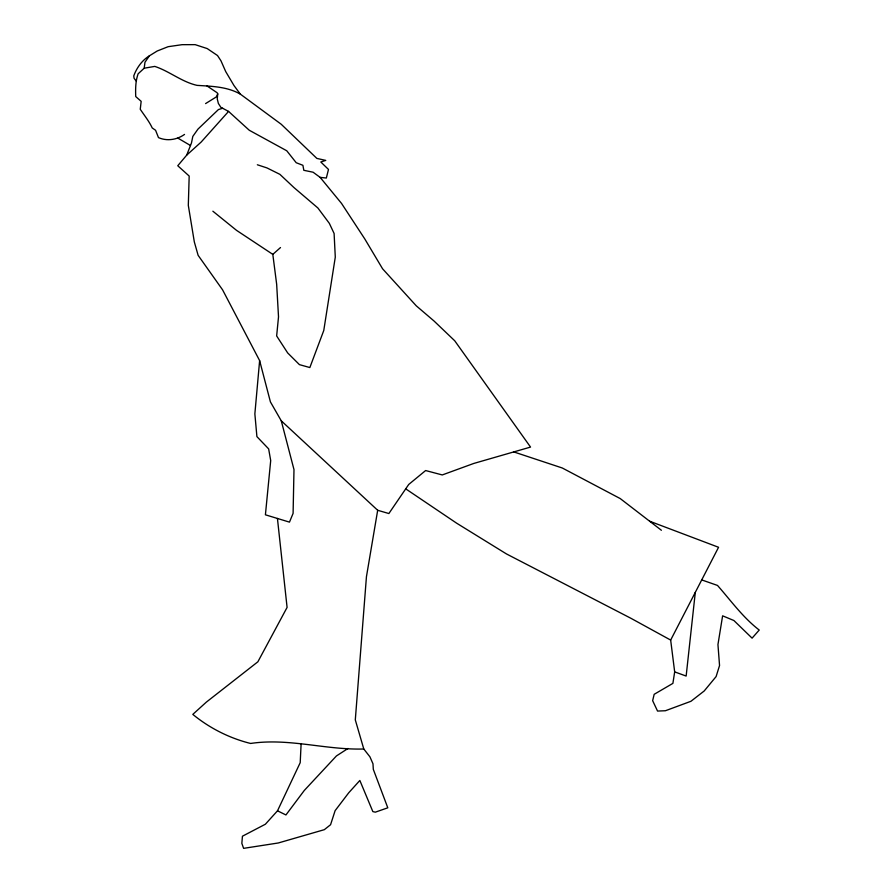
<?xml version="1.0" encoding="UTF-8"?>
<svg xmlns="http://www.w3.org/2000/svg" width="893" height="893" viewBox="0 0 893 893"><rect width="100%" height="100%" fill="white"/><g stroke="black" fill="none" stroke-linecap="round" stroke-linejoin="round"><path stroke-width="1.34" d="M301.131 743.579L300.204 762.678L277.5 810.811L265.377 824.228L242.438 836.205L241.847 843.372L243.61 848.35L278.27 842.981L324.326 829.675L330.566 824.719L335.121 810.654L348.761 792.75L359.846 780.471L372.85 811.603L375.35 812.161L387.796 807.808L373.307 769.342L372.984 763.794L369.914 756.806L363.786 749.004L355.302 719.892L366.443 576.711L377.683 510.283L281.273 420.826L270.423 401.906L259.629 360.616L222.58 289.834L198.123 255.331L194.317 241.891L188.311 205.368L189.182 176.055L177.763 165.741L186.693 155.148L201.182 142.032L228.563 111.413L249.259 130.244L286.753 150.772L296.219 162.727L302.906 165.305L303.821 170.306L313.086 172.215L320.129 177.372L341.539 203.425L364.802 238.967L382.572 268.782L416.261 305.819L434.043 321.022L454.727 340.78L530.542 447.08L473.781 463.445L442.269 474.942L425.626 470.544L408.715 484.464L388.868 513.531L377.683 510.283M259.629 360.616L254.862 413.872L256.905 436.61L268.648 448.889L270.702 460.565L265.411 514.803L289.466 522.126L293.094 513.375L293.987 469.595L281.273 420.826M207.053 85.962L217.077 92.705L217.747 93.888L217.245 98.877L218.372 103.432L220.839 107.316L228.563 111.413M695.301 592.36L686.148 676.057L674.673 671.882L670.665 640.08L718.564 547.286L649.624 521.211M184.527 134.43C177.015 139.777 167.058 141.418 158.485 137.611L155.572 130.278L152.234 127.956C149.198 121.381 144.342 115.42 140.257 109.27L141.161 101.333L135.736 96.567C135.435 89.088 135.513 80.962 138.125 73.806L144.197 68.203L144.967 62.264L149.377 55.835L157.235 50.99L168.141 46.693L182.127 44.672L195.165 44.65L207.198 48.568L217.512 55.533L220.984 60.836L225.717 71.585L233.966 85.516L240.317 94.111L281.217 124.25L316.87 158.418L325.755 160.405L320.788 161.979L328.49 169.436L326.336 178.031L320.129 177.372M674.673 671.882L672.898 683.379L654.178 694.308L652.649 700.681L657.549 711.062L665.43 710.739L690.948 701.284L704.197 690.981L716.108 676.57L719.546 665.519L717.95 644.545L722.616 615.824L733.901 620.523L752.085 638.149L759.229 630.045C742.831 617.42 730.976 600.721 717.492 585.428L701.719 579.914M186.693 155.148L191.493 142.902L192.81 136.417L197.978 129.105L218.428 109.56L222.636 108.265M217.747 93.888L216.296 96.935L205.591 103.588M257.351 164.77L266.962 167.917L279.866 174.325L293.92 187.53L317.886 207.98L329.338 223.35L334.105 233.486L335.288 257.139L323.768 330.499L309.849 367.548L299.423 364.634L287.669 352.925L276.651 335.947L278.516 316.825L276.663 284.287L272.812 254.371L280.502 247.551M149.377 55.835C142.065 60.322 136.629 67.901 133.771 75.905L134.073 78.271L136.194 81.051M348.002 748.479L336.427 755.947L304.301 790.45L285.939 814.952L277.5 810.811M144.197 68.203L154.779 66.406C169.525 71.25 181.603 81.855 197.063 85.371C211.775 86.297 227.202 86.61 240.317 94.111M363.786 749.004C325.744 750.12 288.707 737.763 250.609 743.456C229.579 738.254 209.542 728.13 192.81 714.389L206.328 702.132L257.876 661.791L287.088 607.419L277.433 518.453M513.765 451.914L562.3 467.999L620.244 498.584L661.4 530.275M670.665 640.08L630.838 618.246L506.431 553.917L456.624 523.175L405.723 488.851M177.874 138.114L190.466 145.503M272.812 254.371L236.511 230.338L212.869 211.206"/></g></svg>
